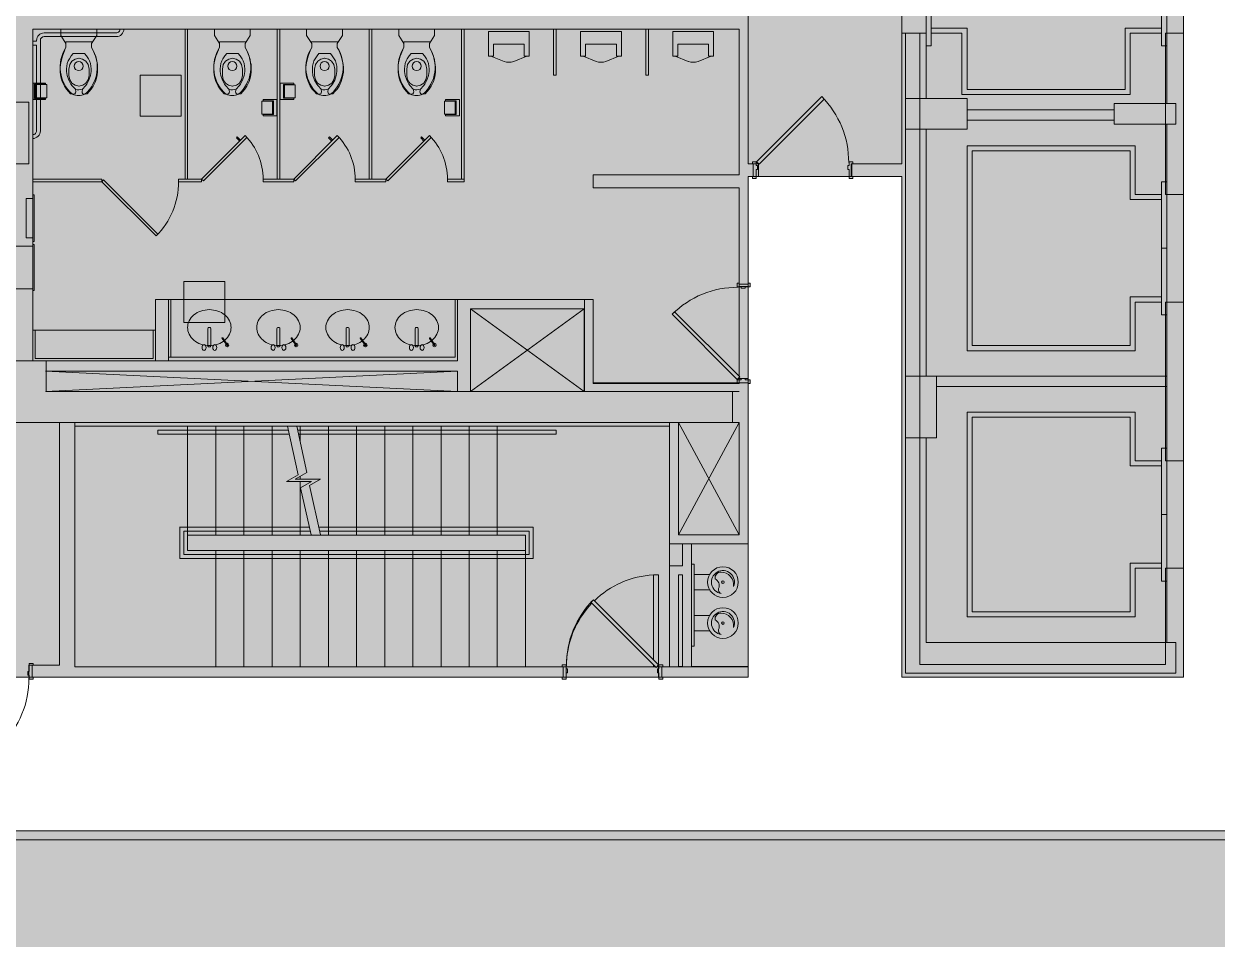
# Model space of a CAD drawing. Header units: inches. Extents: x 0 to 2024, y 708 to 2055.
# Drawn here: x 1038.6 to 1504.7, y 707.6 to 1068.1 of the extents above; entities that cross this region are included whole.
import ezdxf

# ---------------------------------------------------------------- set-up
doc = ezdxf.new("R2010")
doc.units = ezdxf.units.IN
doc.header["$MEASUREMENT"] = 0
for name, color, linetype, lineweight in [('A-DETL', 90, 'Continuous', 9), ('A-DETL-GENF', 92, 'Continuous', 9), ('A-DOOR', 31, 'Continuous', 13), ('A-WALL', 113, 'Continuous', 13), ('A-WALL-PATT', 111, 'Continuous', 13), ('B-CL', 7, 'Continuous', 9), ('CORE', 7, 'Continuous', 9), ('I-WALL', 2, 'Continuous', 13), ('Victor Bldg - 6th Floor_LINK_dwg', 8, 'Continuous', 9)]:
    doc.layers.add(name, color=color, linetype=linetype, lineweight=lineweight)

# ---------------------------------------------------------------- blocks, each defined once
blk = doc.blocks.new('Door - Single - Solid Door-7003418-Level XX  CONSTRUCTION')
at = {"layer": 'A-DOOR'}
h = blk.add_hatch(color=250, dxfattribs=at)
h.paths.add_polyline_path([(22.12, -3.16), (23.62, -3.16), (23.62, -2.41), (23.24, -2.41), (23.24, 2.59), (23.62, 2.59), (23.62, 3.34), (22.12, 3.34), (22.12, 1.84), (21.62, 1.84), (21.62, 0.34), (22.12, 0.34), (22.12, -2.41)], flags=0)
h.paths.add_polyline_path([(-15.63, -3.16), (-14.13, -3.16), (-14.13, 0.34), (-13.63, 0.34), (-13.63, 1.84), (-14.13, 1.84), (-14.13, 3.34), (-15.63, 3.34), (-15.63, 2.59), (-15.26, 2.59), (-15.26, -2.41), (-15.63, -2.41), (-15.63, -2.7)], flags=0)
at = {"layer": 'A-DOOR', "color": 8, "lineweight": 20}
for p, q in [((-14.01, 3.34), (11.45, 28.79)), ((11.45, 28.79), (12.42, 27.82)), ((12.42, 27.82), (-13.03, 2.37)), ((-15.63, 3.34), (-15.63, 2.59)), ((-14.13, 3.34), (-15.63, 3.34)), ((-14.13, 1.84), (-14.13, 3.34)), ((-13.63, 1.84), (-14.13, 1.84)), ((-14.13, -3.16), (-14.13, 0.34)), ((-14.13, 0.34), (-13.63, 0.34)), ((-13.03, 2.37), (-14.01, 3.34)), ((-13.63, 0.34), (-13.63, 1.84)), ((22.12, 1.84), (21.62, 1.84)), ((21.62, 1.84), (21.62, 0.34)), ((21.62, 0.34), (22.12, 0.34)), ((23.62, 3.34), (22.12, 3.34)), ((22.12, 3.34), (22.12, 1.84)), ((22.12, 0.34), (22.12, -3.16)), ((23.62, 2.59), (23.62, 3.34)), ((-15.63, -2.41), (-15.63, -3.16)), ((-15.63, -3.16), (-14.13, -3.16)), ((22.12, -3.16), (23.62, -3.16)), ((23.62, -3.16), (23.62, -2.41))]:
    blk.add_line(p, q, dxfattribs=at)
at = {"layer": 'A-DOOR', "lineweight": 9}
blk.add_arc((-14.01, 3.34), 36, 359.5, 45, dxfattribs=at)
blk = doc.blocks.new('Door - Single - Solid Door-V1-Level XX  CONSTRUCTION')
at = {"layer": 'A-DOOR'}
h = blk.add_hatch(color=250, dxfattribs=at)
h.paths.add_polyline_path([(-15.63, -1.66), (-15.63, -2.41), (-14.13, -2.41), (-14.13, -0.41), (-13.63, -0.41), (-13.63, 1.09), (-14.13, 1.09), (-14.13, 2.59), (-15.26, 2.59), (-15.26, -1.66)], flags=0)
h.paths.add_polyline_path([(21.62, 1.09), (21.62, -0.41), (22.12, -0.41), (22.12, -2.41), (23.62, -2.41), (23.62, -1.66), (23.24, -1.66), (23.24, 1.84), (23.62, 1.84), (23.62, 2.59), (22.12, 2.59), (22.12, 1.09)], flags=0)
at = {"layer": 'A-DOOR', "color": 8, "lineweight": 20}
for p, q in [((-14.01, 2.59), (11.45, 28.04)), ((11.45, 28.04), (12.42, 27.07)), ((12.42, 27.07), (-13.03, 1.62)), ((-14.13, 2.59), (-15.26, 2.59)), ((-14.13, 1.09), (-14.13, 2.59)), ((-13.63, 1.09), (-14.13, 1.09)), ((-13.03, 1.62), (-14.01, 2.59)), ((-13.63, -0.41), (-13.63, 1.09)), ((22.12, 1.09), (21.62, 1.09)), ((21.62, 1.09), (21.62, -0.41)), ((23.62, 2.59), (22.12, 2.59)), ((22.12, 2.59), (22.12, 1.09)), ((23.62, 1.84), (23.62, 2.59)), ((-15.63, -1.66), (-15.63, -2.41)), ((-15.63, -2.41), (-14.13, -2.41)), ((-14.13, -2.41), (-14.13, -0.41)), ((-14.13, -0.41), (-13.63, -0.41)), ((21.62, -0.41), (22.12, -0.41)), ((22.12, -0.41), (22.12, -2.41)), ((22.12, -2.41), (23.62, -2.41)), ((23.62, -2.41), (23.62, -1.66))]:
    blk.add_line(p, q, dxfattribs=at)
at = {"layer": 'A-DOOR', "lineweight": 9}
blk.add_arc((-14.01, 2.59), 36, 359.5, 45, dxfattribs=at)
blk = doc.blocks.new('Door - Single - Solid Door-7003421-Level XX  CONSTRUCTION')
at = {"layer": 'A-DOOR'}
h = blk.add_hatch(color=250, dxfattribs=at)
h.paths.add_polyline_path([(23.24, 2.66), (22.12, 2.66), (22.12, 0.16), (21.62, 0.16), (21.62, -1.34), (22.12, -1.34), (22.12, -2.84), (23.62, -2.84), (23.62, -2.09), (23.24, -2.09), (23.24, 1.91), (23.62, 1.91), (23.62, 2.66), (23.29, 2.66)], flags=0)
h.paths.add_polyline_path([(-14.13, 2.66), (-15.63, 2.66), (-15.63, 1.91), (-15.26, 1.91), (-15.26, -2.09), (-15.63, -2.09), (-15.63, -2.84), (-14.13, -2.84), (-14.13, -1.34), (-13.63, -1.34), (-13.63, 0.16), (-14.13, 0.16), (-14.13, 1.91)], flags=0)
at = {"layer": 'A-DOOR', "color": 8, "lineweight": 20}
for p, q in [((-15.63, 2.66), (-14.13, 2.66)), ((-15.63, 1.91), (-15.63, 2.66)), ((-14.13, 2.66), (-14.13, 0.16)), ((-14.13, 0.16), (-13.63, 0.16)), ((-13.63, 0.16), (-13.63, -1.34)), ((21.62, 0.16), (22.12, 0.16)), ((21.62, -1.34), (21.62, 0.16)), ((22.12, 2.66), (23.62, 2.66)), ((22.12, 0.16), (22.12, 2.66)), ((23.62, 2.66), (23.62, 1.91)), ((-15.63, -2.84), (-15.63, -2.09)), ((-14.13, -2.84), (-15.63, -2.84)), ((-14.13, -1.34), (-14.13, -2.84)), ((-13.63, -1.34), (-14.13, -1.34)), ((-13.03, -1.87), (-14.01, -2.84)), ((-14.01, -2.84), (11.45, -28.29)), ((12.42, -27.32), (-13.03, -1.87)), ((22.12, -1.34), (21.62, -1.34)), ((22.12, -2.84), (22.12, -1.34)), ((23.62, -2.84), (22.12, -2.84)), ((23.62, -2.09), (23.62, -2.84)), ((11.45, -28.29), (12.42, -27.32))]:
    blk.add_line(p, q, dxfattribs=at)
at = {"layer": 'A-DOOR', "lineweight": 9}
blk.add_arc((-14.01, -2.84), 36, 315, 0.5, dxfattribs=at)
blk = doc.blocks.new('Door - Single - Solid Door-V2-Level XX  CONSTRUCTION')
at = {"layer": 'A-DOOR'}
h = blk.add_hatch(color=250, dxfattribs=at)
h.paths.add_polyline_path([(-15.26, -3.15), (-14.13, -3.15), (-14.13, -1.65), (-13.63, -1.65), (-13.63, -0.15), (-14.13, -0.15), (-14.13, 2.97), (-15.63, 2.97), (-15.63, 2.22), (-15.26, 2.22), (-15.26, -2.4), (-15.63, -2.4), (-15.63, -3.15)], flags=0)
h.paths.add_polyline_path([(22.12, -3.15), (23.62, -3.15), (23.62, -2.4), (23.24, -2.4), (23.24, 2.22), (23.62, 2.22), (23.6, 2.97), (22.12, 2.97), (22.12, -0.15), (21.62, -0.15), (21.62, -1.65), (22.12, -1.65), (22.12, -2.89)], flags=0)
at = {"layer": 'A-DOOR', "color": 8, "lineweight": 20}
for p, q in [((-15.63, 2.97), (-14.13, 2.97)), ((-15.63, 2.22), (-15.63, 2.97)), ((-14.13, 2.97), (-14.13, -0.15)), ((22.12, 2.97), (23.62, 2.97)), ((22.12, -0.15), (22.12, 2.97)), ((23.62, 2.97), (23.62, 2.22)), ((-15.63, -3.15), (-15.63, -2.4)), ((-14.13, -3.15), (-15.63, -3.15)), ((-14.13, -0.15), (-13.63, -0.15)), ((-14.13, -1.65), (-14.13, -3.15)), ((-13.63, -1.65), (-14.13, -1.65)), ((-13.03, -2.18), (-14.01, -3.15)), ((-14.01, -3.15), (11.45, -28.61)), ((-13.63, -0.15), (-13.63, -1.65)), ((12.42, -27.63), (-13.03, -2.18)), ((21.62, -0.15), (22.12, -0.15)), ((21.62, -1.65), (21.62, -0.15)), ((22.12, -1.65), (21.62, -1.65)), ((22.12, -3.15), (22.12, -1.65)), ((23.62, -3.15), (22.12, -3.15)), ((23.62, -2.4), (23.62, -3.15)), ((11.45, -28.61), (12.42, -27.63))]:
    blk.add_line(p, q, dxfattribs=at)
at = {"layer": 'A-DOOR', "lineweight": 9}
blk.add_arc((-14.01, -3.15), 36, 315, 0.5, dxfattribs=at)
blk = doc.blocks.new('Victor Bldg - 6th Floor_LINK_dwg_DRL36-6987491-Level XX  CONSTRUCTION')
at = {"layer": 'CORE'}
blk.add_line((0, 36), (0, 0.8), dxfattribs=at)
at = {"layer": 'CORE', "flags": 128}
for points in [[(-2, 2.8), (-2, 36), (0, 36)], [(-1.14, 0), (-2, 0), (-2, 0.86)], [(0, 0.7), (0, 0), (-0.7, 0)]]:
    blk.add_lwpolyline(points, dxfattribs=at)
at = {"layer": 'CORE'}
for start, end in [(93.1798, 134.0968), (136.2878, 180)]:
    blk.add_arc((0, 0), 36, start, end, dxfattribs=at)
blk = doc.blocks.new('Victor Bldg - 6th Floor_LINK_dwg_AH13F-6987492-Level XX  CONSTRUCTION')
at = {"layer": 'CORE'}
for p, q in [((1110.41, 949.08), (1110.41, 942.39)), ((1111.28, 949.53), (1110.71, 949.53)), ((1111.58, 942.39), (1111.58, 949.08)), ((1110.71, 941.94), (1111.28, 941.94))]:
    blk.add_line(p, q, dxfattribs=at)
for centre, start_param, end_param in [((1110.71, 949.08), 0, 1.570796), ((1111.28, 949.08), 4.712389, 6.283185), ((1110.71, 942.39), 1.570796, 3.141593), ((1111.28, 942.39), 3.141593, 4.712389)]:
    blk.add_ellipse(centre, major_axis=(0, 0.45), ratio=0.666667, start_param=start_param, end_param=end_param, dxfattribs=at)
for centre in [(1108.92, 941.72), (1113.12, 941.72)]:
    blk.add_ellipse(centre, major_axis=(0, 1.17), ratio=0.666667, dxfattribs=at)
blk = doc.blocks.new('Victor Bldg - 6th Floor_LINK_dwg_AH13F-6987493-Level XX  CONSTRUCTION')
at = {"layer": 'CORE'}
for p, q in [((1137.41, 949.08), (1137.41, 942.39)), ((1138.28, 949.53), (1137.71, 949.53)), ((1138.58, 942.39), (1138.58, 949.08)), ((1137.71, 941.94), (1138.28, 941.94))]:
    blk.add_line(p, q, dxfattribs=at)
for centre, start_param, end_param in [((1137.71, 949.08), 0, 1.570796), ((1138.28, 949.08), 4.712389, 6.283185), ((1137.71, 942.39), 1.570796, 3.141593), ((1138.28, 942.39), 3.141593, 4.712389)]:
    blk.add_ellipse(centre, major_axis=(0, 0.45), ratio=0.666667, start_param=start_param, end_param=end_param, dxfattribs=at)
for centre in [(1135.92, 941.72), (1140.12, 941.72)]:
    blk.add_ellipse(centre, major_axis=(0, 1.17), ratio=0.666667, dxfattribs=at)
blk = doc.blocks.new('Victor Bldg - 6th Floor_LINK_dwg_AH13F-6987494-Level XX  CONSTRUCTION')
at = {"layer": 'CORE'}
for p, q in [((1191.41, 949.08), (1191.41, 942.39)), ((1192.28, 949.53), (1191.71, 949.53)), ((1192.58, 942.39), (1192.58, 949.08)), ((1191.71, 941.94), (1192.28, 941.94))]:
    blk.add_line(p, q, dxfattribs=at)
for centre, start_param, end_param in [((1191.71, 949.08), 0, 1.570796), ((1192.28, 949.08), 4.712389, 6.283185), ((1191.71, 942.39), 1.570796, 3.141593), ((1192.28, 942.39), 3.141593, 4.712389)]:
    blk.add_ellipse(centre, major_axis=(0, 0.45), ratio=0.666667, start_param=start_param, end_param=end_param, dxfattribs=at)
for centre in [(1189.92, 941.72), (1194.12, 941.72)]:
    blk.add_ellipse(centre, major_axis=(0, 1.17), ratio=0.666667, dxfattribs=at)
blk = doc.blocks.new('Victor Bldg - 6th Floor_LINK_dwg_AH13F-6987495-Level XX  CONSTRUCTION')
at = {"layer": 'CORE'}
for p, q in [((1164.41, 949.08), (1164.41, 942.39)), ((1165.28, 949.53), (1164.71, 949.53)), ((1165.58, 942.39), (1165.58, 949.08)), ((1164.71, 941.94), (1165.28, 941.94))]:
    blk.add_line(p, q, dxfattribs=at)
for centre, start_param, end_param in [((1164.71, 949.08), 0, 1.570796), ((1165.28, 949.08), 4.712389, 6.283185), ((1164.71, 942.39), 1.570796, 3.141593), ((1165.28, 942.39), 3.141593, 4.712389)]:
    blk.add_ellipse(centre, major_axis=(0, 0.45), ratio=0.666667, start_param=start_param, end_param=end_param, dxfattribs=at)
for centre in [(1162.92, 941.72), (1167.12, 941.72)]:
    blk.add_ellipse(centre, major_axis=(0, 1.17), ratio=0.666667, dxfattribs=at)
blk = doc.blocks.new('Victor Bldg - 6th Floor_LINK_dwg_TOILETWP-6987501-Level XX  CONSTRUCTION')
at = {"layer": 'CORE', "flags": 128}
for points in [[(7.25, 5), (5.62, 5), (2.5, 7), (0, 7), (0, -7), (2.5, -7), (5.62, -5), (7.25, -5)], [(5.43, 5.11), (4.97, 5.11), (4.97, -5.04), (5.43, -5.04)], [(8.12, -5.46), (10.63, -6.42), (12.51, -6.92), (13.83, -7.19), (15.03, -7.26), (16.87, -7.26), (18.65, -6.98), (20.47, -6.44), (22.28, -5.58), (23.44, -4.8), (24.31, -4.1), (25.28, -3.19), (25.51, -2.28), (25.47, -2.01), (25.3, -1.48), (24.97, -1.3), (24.53, -1.17), (23.54, -1.33), (22.24, -2.55), (21.51, -3.05), (20.03, -3.89), (18.15, -4.51), (16.56, -4.74), (15.6, -4.76), (14.51, -4.67), (13.47, -4.49), (12.4, -4.14), (11.6, -3.67), (10.47, -2.94), (9.53, -2.21), (9.53, 2.3), (10.47, 3.03), (11.6, 3.77), (12.4, 4.23), (13.47, 4.59), (14.51, 4.77), (15.6, 4.85), (16.56, 4.84), (18.15, 4.6), (20.03, 3.98), (21.51, 3.14), (22.24, 2.64), (23.54, 1.43), (24.53, 1.27), (24.97, 1.39), (25.3, 1.57), (25.47, 2.11), (25.51, 2.37), (25.28, 3.28), (24.31, 4.19), (23.44, 4.89), (22.28, 5.68), (20.47, 6.53), (18.65, 7.07), (16.87, 7.35), (15.03, 7.35), (13.83, 7.28), (12.51, 7.01), (10.63, 6.51), (8.12, 5.55)], [(22.31, -0.02), (21.99, 1.55), (21.18, 2.81), (19.9, 3.63), (18.1, 4), (15.65, 4), (13.85, 3.63), (12.61, 2.77), (11.74, 1.51), (11.44, 0)], [(22.31, 0.11), (21.99, -1.46), (21.18, -2.72), (19.9, -3.54), (18.1, -3.9), (15.65, -3.9), (13.85, -3.54), (12.61, -2.68), (11.74, -1.41), (11.44, 0.09)]]:
    blk.add_lwpolyline(points, dxfattribs=at)
at = {"layer": 'CORE'}
blk.add_circle((14.5, 0), 1.77, dxfattribs=at)
for centre, radius, start, end in [((14.87, -6.83), 14.07, 40.8531, 122.7754), ((18.78, 0), 4.96, 344.4353, 16.8577), ((20.02, 0), 5.98, 335.3815, 23.3669), ((14.91, 6.75), 14.03, 236.9216, 318.7734)]:
    blk.add_arc(centre, radius, start, end, dxfattribs=at)
blk = doc.blocks.new('Victor Bldg - 6th Floor_LINK_dwg_AG131-6987502-Level XX  CONSTRUCTION')
at = {"layer": 'CORE'}
for p, q in [((1257, 1055.54), (1262.11, 1053.49)), ((1271, 1055.54), (1265.89, 1053.49))]:
    blk.add_line(p, q, dxfattribs=at)
at = {"layer": 'CORE', "flags": 128}
blk.add_lwpolyline([(1256, 1055.54), (1256, 1065.14), (1272, 1065.14), (1272, 1055.54), (1270, 1055.54), (1270, 1060.16), (1258, 1060.16), (1258, 1055.54)], close=True, dxfattribs=at)
at = {"layer": 'CORE'}
blk.add_ellipse((1264, 1056.13), major_axis=(4, 0), ratio=0.75, start_param=4.220783, end_param=5.203995, dxfattribs=at)
blk = doc.blocks.new('Victor Bldg - 6th Floor_LINK_dwg_AG131-6987503-Level XX  CONSTRUCTION')
at = {"layer": 'CORE'}
for p, q in [((1221, 1055.54), (1226.11, 1053.49)), ((1235, 1055.54), (1229.89, 1053.49))]:
    blk.add_line(p, q, dxfattribs=at)
at = {"layer": 'CORE', "flags": 128}
blk.add_lwpolyline([(1220, 1055.54), (1220, 1065.14), (1236, 1065.14), (1236, 1055.54), (1234, 1055.54), (1234, 1060.16), (1222, 1060.16), (1222, 1055.54)], close=True, dxfattribs=at)
at = {"layer": 'CORE'}
blk.add_ellipse((1228, 1056.13), major_axis=(4, 0), ratio=0.75, start_param=4.220783, end_param=5.203995, dxfattribs=at)
blk = doc.blocks.new('Victor Bldg - 6th Floor_LINK_dwg_AG131-6987504-Level XX  CONSTRUCTION')
at = {"layer": 'CORE'}
for p, q in [((1293, 1055.54), (1298.11, 1053.49)), ((1307, 1055.54), (1301.89, 1053.49))]:
    blk.add_line(p, q, dxfattribs=at)
at = {"layer": 'CORE', "flags": 128}
blk.add_lwpolyline([(1292, 1055.54), (1292, 1065.14), (1308, 1065.14), (1308, 1055.54), (1306, 1055.54), (1306, 1060.16), (1294, 1060.16), (1294, 1055.54)], close=True, dxfattribs=at)
at = {"layer": 'CORE'}
blk.add_ellipse((1300, 1056.13), major_axis=(4, 0), ratio=0.75, start_param=4.220783, end_param=5.203995, dxfattribs=at)
blk = doc.blocks.new('Victor Bldg - 6th Floor_LINK_dwg-6972721-Level XX  CONSTRUCTION')
at = {"layer": 'B-CL'}
blk.add_line((1383, 826.5), (1383, 814.5), dxfattribs=at)
at = {"layer": 'B-CL', "flags": 128}
for points in [[(1016.5, 1037.5), (1040.5, 1037.5), (1040.5, 1013.5), (1016.5, 1013.5)], [(1383, 1027), (1407, 1027), (1407, 1039), (1383, 1039)], [(1464.5, 1029), (1488.5, 1029), (1488.5, 1037), (1464.5, 1037)], [(1395, 930.5), (1383, 930.5), (1383, 906.5), (1395, 906.5)]]:
    blk.add_lwpolyline(points, close=True, dxfattribs=at)
at = {"layer": 'CORE'}
for p, q in [((1046.48, 1064.62), (1074.63, 1064.62)), ((1074.63, 1063.13), (1046.48, 1063.13)), ((1077.61, 1066.12), (1076.12, 1066.12)), ((1101.5, 1007.5), (1101.5, 1066.12)), ((1102.5, 1007.5), (1102.5, 1066.12)), ((1137.5, 1007.5), (1137.5, 1066.12)), ((1138.5, 1007.5), (1138.5, 1066.12)), ((1173.5, 1007.5), (1173.5, 1066.12)), ((1174.5, 1007.5), (1174.5, 1066.12)), ((1209.5, 1007.5), (1209.5, 1066.12)), ((1381.5, 1064.5), (1383, 1064.5)), ((1044.99, 1061.64), (1044.99, 1026.34)), ((1044.98, 1045.03), (1046.48, 1045.03)), ((1044.98, 1044.53), (1046.48, 1044.53)), ((1044.98, 1044.43), (1046.48, 1044.43)), ((1043.5, 1026.28), (1043.5, 1038.78)), ((1046.48, 1039.2), (1044.98, 1039.2)), ((1044.98, 1039.03), (1046.48, 1039.03)), ((1044.98, 1038.53), (1046.48, 1038.53)), ((1464.5, 1034.5), (1407, 1034.5)), ((1464.5, 1030.5), (1407, 1030.5)), ((1391, 1027), (1391, 930.5)), ((1318, 965.62), (1318, 930.44)), ((1096, 960.5), (1096, 938)), ((1090, 948.5), (1042, 948.5)), ((1208, 924.5), (1046.97, 932.5)), ((1485, 930.5), (1395, 930.5)), ((1485, 926.5), (1395, 926.5)), ((1113.5, 868.5), (1113.5, 911)), ((1124.5, 868.5), (1124.5, 911)), ((1135.5, 868.5), (1135.5, 911)), ((1146.5, 904.93), (1146.5, 911)), ((1157.5, 868.5), (1157.5, 911)), ((1168.5, 868.5), (1168.5, 911)), ((1179.5, 868.5), (1179.5, 911)), ((1190.5, 868.5), (1190.5, 911)), ((1201.5, 868.5), (1201.5, 911)), ((1212.5, 868.5), (1212.5, 911)), ((1223.5, 868.5), (1223.5, 911)), ((1318, 912.5), (1318, 868.62)), ((1146.5, 890.27), (1146.5, 891.38)), ((1146.5, 868.5), (1146.5, 889.43)), ((1150.23, 871.6), (1099.4, 871.6)), ((1103.05, 862.5), (1102.5, 862.5)), ((1113.5, 817), (1113.5, 862.5)), ((1124.5, 817), (1124.5, 862.5)), ((1135.5, 817), (1135.5, 862.5)), ((1146.5, 817), (1146.5, 862.5)), ((1157.5, 817), (1157.5, 862.5)), ((1168.5, 817), (1168.5, 862.5)), ((1179.5, 817), (1179.5, 862.5)), ((1190.5, 817), (1190.5, 862.5)), ((1201.5, 817), (1201.5, 862.5)), ((1212.5, 817), (1212.5, 862.5)), ((1223.5, 817), (1223.5, 862.5)), ((1300.38, 853.12), (1306.68, 853.12)), ((1300.38, 847.12), (1306.68, 847.12)), ((1300.38, 837.12), (1306.68, 837.12)), ((1300.38, 831.12), (1306.68, 831.12)), ((1491.5, 815.5), (1491.5, 813))]:
    blk.add_line(p, q, dxfattribs=at)
at = {"layer": 'CORE', "flags": 128}
for points in [[(1491.5, 1165.5), (1491.5, 1106.5), (1491.5, 1064.5), (1485, 1064.5), (1485, 1037)], [(1321.5, 865.12), (1321.5, 929.62), (1321.5, 965.62), (1321.5, 1008.5), (1325.5, 1008.5), (1325.5, 1013.5), (1321.5, 1013.5), (1321.5, 1143.5), (1381.5, 1143.5), (1381.5, 1106.5)], [(1383, 1106.5), (1381.5, 1106.5), (1381.5, 1064.5), (1381.5, 1013.5), (1361.75, 1013.5), (1361.75, 1008.5), (1381.5, 1008.5), (1381.5, 813), (1491.5, 813), (1491.5, 855.5), (1491.5, 897.5), (1485, 897.5), (1485, 959.5), (1491.5, 959.5), (1491.5, 897.5)], [(1042, 936.5), (1042, 1013.5), (1042, 1066.12), (1318, 1066.12), (1318, 1009.12), (1261, 1009.12), (1261, 1004.12), (1318, 1004.12), (1318, 965.62), (1321.5, 965.62)], [(1210.5, 1007.5), (1204, 1007.5), (1204, 1006.5), (1210.5, 1006.5), (1210.5, 1066.12)], [(1245.5, 1066.12), (1245.5, 1048.12), (1246.5, 1048.12), (1246.5, 1066.12)], [(1281.5, 1066.12), (1281.5, 1048.12), (1282.5, 1048.12), (1282.5, 1066.12)], [(1391, 906.5), (1391, 826.5), (1488.5, 826.5), (1488.5, 814.5), (1383, 814.5), (1383, 1064.5), (1391, 1064.5), (1391, 1039)], [(1491.5, 1064.5), (1491.5, 1001.5), (1491.5, 959.5)], [(1043.5, 1026.34), (1043.5, 1059.86), (1042, 1059.86), (1042, 1061.35), (1043.5, 1061.35), (1043.5, 1061.64)], [(1044.96, 1038.53), (1042.23, 1038.53), (1042.23, 1045.03), (1044.96, 1045.03)], [(1044.96, 1044.53), (1042.73, 1044.53), (1042.73, 1039.03), (1044.96, 1039.03)], [(1044.96, 1039.2), (1043.1, 1039.2), (1043.1, 1044.43), (1044.96, 1044.43)], [(1046.48, 1044.53), (1046.98, 1044.53), (1046.98, 1045.03), (1046.48, 1045.03)], [(1046.48, 1044.43), (1047.5, 1044.43), (1047.5, 1039.2), (1046.48, 1039.2)], [(1046.48, 1039.03), (1046.98, 1039.03), (1046.98, 1038.53), (1046.48, 1038.53)], [(1485, 1029), (1485, 1001.5), (1491.5, 1001.5)], [(1108, 1007.5), (1124.97, 1024.47), (1125.68, 1023.76)], [(1108, 1006.5), (1108, 1007.5), (1108.71, 1006.79), (1125.68, 1023.76)], [(1123.2, 1022.7), (1121.92, 1023.99), (1121.57, 1023.63), (1122.85, 1022.35)], [(1159.2, 1022.7), (1157.92, 1023.99), (1157.57, 1023.63), (1158.85, 1022.35)], [(1195.2, 1022.7), (1193.92, 1023.99), (1193.57, 1023.63), (1194.85, 1022.35)], [(1023.22, 912.5), (1315.38, 912.5), (1315.38, 924.5), (1047.22, 924.5), (1047.22, 936.5), (1023.22, 936.5), (1023.22, 912.5), (993, 912.5), (993, 951.5), (989, 951.5), (989, 957.5), (993, 957.5), (993, 1017.12), (1016.5, 1017.12)], [(1407, 1020.5), (1472.72, 1020.5), (1472.72, 1001.5), (1483, 1001.5), (1483, 959.5), (1472.72, 959.5), (1472.72, 940.5), (1407, 940.5), (1407, 1020.5)], [(1409, 1018.5), (1470.72, 1018.5), (1470.72, 999.5), (1483, 999.5), (1483, 961.5), (1470.72, 961.5), (1470.72, 942.5), (1409, 942.5), (1409, 1018.5)], [(1042, 1007.5), (1069, 1007.5), (1069, 1006.5), (1069.71, 1007.21), (1090.92, 985.99), (1090.21, 985.29), (1069, 1006.5), (1042, 1006.5)], [(1108.71, 1008.21), (1108, 1007.5), (1099, 1007.5), (1099, 1006.5), (1108, 1006.5)], [(1042, 964.63), (1035.06, 964.63), (1035.06, 981.26), (1042, 981.26), (1042, 984.63), (1042, 999.88), (1039.5, 999.88), (1039.5, 984.63), (1042, 984.63)], [(1042, 1001.32), (1042.56, 1001.32), (1042.56, 983.19), (1042, 983.19)], [(1208, 960.5), (1208, 936.5), (1046.97, 936.5)], [(1095, 960.5), (1090, 960.5), (1090, 936.5), (1046.97, 936.5), (1090, 936.5)], [(1095, 936.5), (1208, 936.5), (1095, 936.5), (1095, 960.5), (1208, 960.5), (1261, 960.5), (1261, 927.62), (1318, 927.62), (1318, 929.62)], [(1207, 960.5), (1207, 938), (1095, 938)], [(1213, 924.5), (1213, 956.87), (1257.38, 956.87), (1213, 924.5), (1213, 956.87), (1257.38, 924.5), (1257.38, 956.87), (1257.38, 924.5)], [(1089, 948.5), (1089, 937.5), (1043, 937.5), (1043, 948.5)], [(1046.97, 924.5), (1208, 932.5), (1047.22, 932.5), (1208, 932.5), (1208, 924.5), (1208, 932.5)], [(1318, 930), (1318, 929.62), (1321.5, 929.62)], [(1407, 916.5), (1472.72, 916.5), (1472.72, 897.5), (1483, 897.5), (1483, 855.5), (1472.72, 855.5), (1472.72, 836.5), (1407, 836.5), (1407, 916.5)], [(1409, 914.5), (1470.72, 914.5), (1470.72, 895.5), (1483, 895.5), (1483, 857.5), (1470.72, 857.5), (1470.72, 838.5), (1409, 838.5), (1409, 914.5)], [(1052.5, 912.5), (1052.5, 817.63), (1040.5, 817.63), (1040.5, 813), (1250.45, 813), (1286.45, 813), (1286.45, 817), (1290.75, 817), (1290.75, 856.5), (1290.75, 865.12), (1295.88, 865.12), (1295.88, 856.5), (1290.75, 856.5)], [(1290.75, 865.12), (1290.75, 911), (1058.5, 911), (1058.5, 817)], [(1142.2, 907.9), (1090.93, 907.9), (1090.93, 909.45), (1141.87, 909.45)], [(1102.5, 911), (1102.5, 868.5), (1102.5, 862.5), (1234.5, 862.5), (1234.5, 868.5), (1102.5, 868.5), (1234.5, 868.5), (1234.5, 862.5)], [(1150.83, 868.55), (1146.67, 886.98), (1150.92, 889.43), (1141.1, 889.43), (1145.64, 892.05), (1141.52, 911.05)], [(1154.48, 868.55), (1150.15, 887.81), (1154.4, 890.27), (1144.58, 890.27), (1149.12, 892.89), (1145.17, 911.05)], [(1145.52, 909.45), (1246.5, 909.45), (1246.5, 907.9), (1145.85, 907.9)], [(1294.25, 868.62), (1294.25, 912.5), (1318, 912.5), (1294.25, 868.62), (1318, 868.62), (1294.25, 912.5)], [(1099.45, 871.6), (1099.45, 859.4), (1174.57, 859.4), (1237.5, 859.4), (1237.5, 871.6), (1153.88, 871.6)], [(1154.18, 870.05), (1236, 870.05), (1236, 860.95), (1174.23, 860.95), (1101, 860.95), (1101, 870.05), (1150.53, 870.05)], [(1234.5, 817), (1234.5, 862.5), (1102.5, 862.5), (1102.5, 868.5)], [(1299.38, 857.12), (1300.38, 857.12), (1300.38, 825.12), (1299.38, 825.12)], [(1491.5, 855.5), (1485, 855.5), (1485, 826.5)], [(1058.5, 817), (1250.45, 817), (1285.31, 817)], [(1285.75, 817), (1286.45, 817), (1286.45, 813), (1299.38, 813)], [(1296.07, 813), (1321.5, 813), (1321.5, 817.12)]]:
    blk.add_lwpolyline(points, dxfattribs=at)
for points in [[(1393, 1064.5), (1393, 1106.5), (1405, 1106.5), (1405, 1132.51), (1470.72, 1132.51), (1470.72, 1106.5), (1483, 1106.5), (1483, 1064.5), (1470.72, 1064.5), (1470.72, 1040.51), (1405, 1040.51), (1405, 1064.5)], [(1393, 1066.5), (1393, 1104.5), (1407, 1104.5), (1407, 1130.51), (1468.72, 1130.51), (1468.72, 1104.5), (1483, 1104.5), (1483, 1066.5), (1468.72, 1066.5), (1468.72, 1042.51), (1407, 1042.51), (1407, 1066.5)], [(1391, 1059.54), (1393, 1059.54), (1393, 1085.5), (1391, 1085.5)], [(1485, 1059.54), (1483, 1059.54), (1483, 1085.5), (1485, 1085.5)], [(1084, 1032.12), (1084, 1048.12), (1100, 1048.12), (1100, 1032.12)], [(1144.03, 1038.63), (1138.65, 1038.63), (1138.65, 1045), (1144.03, 1045), (1144.03, 1044.5), (1139.97, 1044.5), (1139.97, 1039.13), (1144.03, 1039.13)], [(1144.54, 1044.38), (1140.34, 1044.38), (1140.34, 1039.27), (1144.54, 1039.27)], [(1131.46, 1032.87), (1135.66, 1032.87), (1135.66, 1037.98), (1131.46, 1037.98)], [(1131.97, 1038.63), (1137.35, 1038.63), (1137.35, 1032.25), (1131.97, 1032.25), (1131.97, 1032.75), (1136.03, 1032.75), (1136.03, 1038.13), (1131.97, 1038.13)], [(1202.8, 1032.87), (1207, 1032.87), (1207, 1037.98), (1202.8, 1037.98)], [(1203.31, 1038.63), (1208.69, 1038.63), (1208.69, 1032.25), (1203.31, 1032.25), (1203.31, 1032.75), (1207.37, 1032.75), (1207.37, 1038.13), (1203.31, 1038.13)], [(1132, 1006.5), (1132, 1007.5), (1144, 1007.5), (1144.71, 1006.79), (1161.68, 1023.76), (1160.97, 1024.47), (1144, 1007.5), (1144, 1006.5)], [(1197.68, 1023.76), (1196.97, 1024.47), (1180, 1007.5), (1168, 1007.5), (1168, 1006.5), (1180, 1006.5), (1180, 1007.5), (1180.71, 1006.79)], [(1485, 1006.46), (1483, 1006.46), (1483, 980.5), (1485, 980.5)], [(1042, 981.94), (1042, 963.94), (1042.56, 963.94), (1042.56, 981.94)], [(1485, 954.54), (1483, 954.54), (1483, 980.5), (1485, 980.5)], [(1117, 951.5), (1101, 951.5), (1101, 967.5), (1117, 967.5)], [(1115.97, 945.3), (1117.82, 942.62)], [(1116.24, 945.46), (1118.08, 942.78)], [(1142.97, 945.3), (1144.82, 942.62)], [(1143.24, 945.46), (1145.08, 942.78)], [(1169.97, 945.3), (1171.82, 942.62)], [(1170.24, 945.46), (1172.08, 942.78)], [(1196.97, 945.3), (1198.82, 942.62)], [(1197.24, 945.46), (1199.08, 942.78)], [(1485, 902.46), (1483, 902.46), (1483, 876.5), (1485, 876.5)], [(1485, 850.54), (1483, 850.54), (1483, 876.5), (1485, 876.5)], [(1299.38, 817.12), (1321.5, 817.12), (1321.5, 865.12), (1299.38, 865.12)], [(1294.25, 817.12), (1294.25, 853), (1295.88, 853), (1295.88, 817.12)], [(1250.45, 817), (1250.45, 813)]]:
    blk.add_lwpolyline(points, close=True, dxfattribs=at)
at = {"layer": 'CORE'}
for centre, radius in [((1117.95, 942.7), 0.667), ((1117.95, 942.7), 0.667), ((1144.95, 942.7), 0.667), ((1144.95, 942.7), 0.667), ((1171.95, 942.7), 0.667), ((1171.95, 942.7), 0.667), ((1198.95, 942.7), 0.667), ((1198.95, 942.7), 0.667), ((1311.63, 850.12), 6), ((1311.63, 850.12), 0.5), ((1311.63, 834.12), 6), ((1311.63, 834.12), 0.5)]:
    blk.add_circle(centre, radius, dxfattribs=at)
for centre, radius, start, end in [((1046.48, 1061.64), 2.98, 90, 180), ((1046.48, 1061.64), 1.49, 90, 180), ((1074.63, 1066.12), 2.98, 270, 0.1475), ((1074.63, 1066.12), 1.49, 270, 0.2951), ((1042.01, 1026.34), 2.98, 269.8525, 0), ((1042.01, 1026.34), 1.49, 269.7049, 0), ((1108, 1007.5), 24, 0, 45), ((1144, 1007.5), 24, 0, 45), ((1180, 1007.5), 24, 0, 45), ((1069, 1006.5), 30, 315, 360), ((1110.45, 947.85), 8.59, 108.8354, 129.4725), ((1111, 946.23), 10.29, 90, 108.8354), ((1111, 946.23), 10.29, 71.1646, 90), ((1111.55, 947.85), 8.59, 50.5275, 71.1646), ((1137.45, 947.85), 8.59, 108.8354, 129.4725), ((1138, 946.23), 10.29, 90, 108.8354), ((1138, 946.23), 10.29, 71.1646, 90), ((1138.55, 947.85), 8.59, 50.5275, 71.1646), ((1164.45, 947.85), 8.59, 108.8354, 129.4725), ((1165, 946.23), 10.29, 90, 108.8354), ((1165, 946.23), 10.29, 71.1646, 90), ((1165.55, 947.85), 8.59, 50.5275, 71.1646), ((1191.45, 947.85), 8.59, 108.8354, 129.4725), ((1192, 946.23), 10.29, 90, 108.8354), ((1192, 946.23), 10.29, 71.1646, 90), ((1192.55, 947.85), 8.59, 50.5275, 71.1646), ((1108.3, 949.53), 5.8, 153.2988, 180), ((1109.61, 948.87), 7.26, 129.4725, 153.2988), ((1112.39, 948.87), 7.26, 26.7012, 50.5275), ((1113.7, 949.53), 5.8, 0, 26.7012), ((1135.3, 949.53), 5.8, 153.2988, 180), ((1136.61, 948.87), 7.26, 129.4725, 153.2988), ((1139.39, 948.87), 7.26, 26.7012, 50.5275), ((1140.7, 949.53), 5.8, 0, 26.7012), ((1162.3, 949.53), 5.8, 153.2988, 180), ((1163.61, 948.87), 7.26, 129.4725, 153.2988), ((1166.39, 948.87), 7.26, 26.7012, 50.5275), ((1167.7, 949.53), 5.8, 0, 26.7012), ((1189.3, 949.53), 5.8, 153.2988, 180), ((1190.61, 948.87), 7.26, 129.4725, 153.2988), ((1193.39, 948.87), 7.26, 26.7012, 50.5275), ((1194.7, 949.53), 5.8, 0, 26.7012), ((1108.3, 949.53), 5.8, 180, 206.7012), ((1109.61, 950.18), 7.26, 206.7012, 230.5275), ((1112.39, 950.18), 7.26, 309.4725, 333.2988), ((1113.7, 949.53), 5.8, 333.2988, 0), ((1135.3, 949.53), 5.8, 180, 206.7012), ((1136.61, 950.18), 7.26, 206.7012, 230.5275), ((1139.39, 950.18), 7.26, 309.4725, 333.2988), ((1140.7, 949.53), 5.8, 333.2988, 0), ((1162.3, 949.53), 5.8, 180, 206.7012), ((1163.61, 950.18), 7.26, 206.7012, 230.5275), ((1166.39, 950.18), 7.26, 309.4725, 333.2988), ((1167.7, 949.53), 5.8, 333.2988, 0), ((1189.3, 949.53), 5.8, 180, 206.7012), ((1190.61, 950.18), 7.26, 206.7012, 230.5275), ((1193.39, 950.18), 7.26, 309.4725, 333.2988), ((1194.7, 949.53), 5.8, 333.2988, 0), ((1110.45, 951.21), 8.59, 230.5275, 251.1646), ((1111, 952.82), 10.29, 251.1646, 270), ((1111, 952.82), 10.29, 270, 288.8354), ((1111.55, 951.21), 8.59, 288.8354, 309.4725), ((1116.1, 945.39), 0.167, 12.1914, 237.3508), ((1116.1, 945.39), 0.167, 12.1914, 237.3508), ((1117.95, 942.7), 0.167, 191.6829, 56.8423), ((1117.95, 942.7), 0.167, 191.6829, 56.8423), ((1137.45, 951.21), 8.59, 230.5275, 251.1646), ((1138, 952.82), 10.29, 251.1646, 270), ((1138, 952.82), 10.29, 270, 288.8354), ((1138.55, 951.21), 8.59, 288.8354, 309.4725), ((1143.1, 945.39), 0.167, 12.1914, 237.3508), ((1143.1, 945.39), 0.167, 12.1914, 237.3508), ((1144.95, 942.7), 0.167, 191.6829, 56.8423), ((1144.95, 942.7), 0.167, 191.6829, 56.8423), ((1164.45, 951.21), 8.59, 230.5275, 251.1646), ((1165, 952.82), 10.29, 251.1646, 270), ((1165, 952.82), 10.29, 270, 288.8354), ((1165.55, 951.21), 8.59, 288.8354, 309.4725), ((1170.1, 945.39), 0.167, 12.1914, 237.3508), ((1170.1, 945.39), 0.167, 12.1914, 237.3508), ((1171.95, 942.7), 0.167, 191.6829, 56.8423), ((1171.95, 942.7), 0.167, 191.6829, 56.8423), ((1191.45, 951.21), 8.59, 230.5275, 251.1646), ((1192, 952.82), 10.29, 251.1646, 270), ((1192, 952.82), 10.29, 270, 288.8354), ((1192.55, 951.21), 8.59, 288.8354, 309.4725), ((1197.1, 945.39), 0.167, 12.1914, 237.3508), ((1197.1, 945.39), 0.167, 12.1914, 237.3508), ((1198.95, 942.7), 0.167, 191.6829, 56.8423), ((1198.95, 942.7), 0.167, 191.6829, 56.8423), ((1311.63, 850.12), 4.5, 337.8836, 261.735), ((1310.91, 851.65), 2.38, 89.6651, 186.1474), ((1310.88, 849.07), 4.95, 352.5494, 89.5664), ((1307.28, 848.8), 2.88, 336.5344, 64.0013), ((1311.51, 847.22), 1.64, 164.7948, 251.1974), ((1311.63, 834.12), 4.5, 337.8836, 261.735), ((1310.91, 835.65), 2.38, 89.6651, 186.1474), ((1307.28, 832.8), 2.88, 336.5344, 64.0013), ((1310.88, 833.07), 4.95, 352.5494, 89.5664), ((1311.51, 831.22), 1.64, 164.7948, 251.1974)]:
    blk.add_arc(centre, radius, start, end, dxfattribs=at)
at = {"rotation": 270}
for p in [(1060, 1066.12), (1120, 1066.12), (1156, 1066.12), (1192, 1066.12)]:
    blk.add_blockref('Victor Bldg - 6th Floor_LINK_dwg_TOILETWP-6987501-Level XX  CONSTRUCTION', p, dxfattribs=at)
for name, p in [('Victor Bldg - 6th Floor_LINK_dwg_AG131-6987503-Level XX  CONSTRUCTION', (0, 0)), ('Victor Bldg - 6th Floor_LINK_dwg_AG131-6987502-Level XX  CONSTRUCTION', (0, 0)), ('Victor Bldg - 6th Floor_LINK_dwg_AG131-6987504-Level XX  CONSTRUCTION', (0, 0)), ('Victor Bldg - 6th Floor_LINK_dwg_AH13F-6987492-Level XX  CONSTRUCTION', (0, 0)), ('Victor Bldg - 6th Floor_LINK_dwg_AH13F-6987493-Level XX  CONSTRUCTION', (0, 0)), ('Victor Bldg - 6th Floor_LINK_dwg_AH13F-6987495-Level XX  CONSTRUCTION', (0, 0)), ('Victor Bldg - 6th Floor_LINK_dwg_AH13F-6987494-Level XX  CONSTRUCTION', (0, 0)), ('Victor Bldg - 6th Floor_LINK_dwg_DRL36-6987491-Level XX  CONSTRUCTION', (1286.45, 817))]:
    blk.add_blockref(name, p)

msp = doc.modelspace()

# ---------------------------------------------------------------- hatches: boundary and pattern name
at = {"layer": 'A-DETL-GENF'}
h = msp.add_hatch(color=9, dxfattribs=at)
h.paths.add_polyline_path([(1843, 707.56), (2023.53, 707.56), (2023.53, 2035.5), (1783, 2035.5), (1783, 2021.5), (1759, 2021.5), (1759, 2035.5), (1443, 2035.5), (1443, 1757.5), (1453, 1757.5), (1453, 1733.5), (1443, 1733.5), (1443, 1399.5), (1455, 1399.5), (1455, 1371.5), (1443, 1371.5), (1443, 1301.25), (1883.86, 1301.25), (1883.86, 1238), (1986, 1238), (1986, 749.5), (807.87, 749.5), (807.87, 748.75), (806.37, 748.75), (806.37, 750.75), (805.87, 750.75), (805.87, 752.25), (806.37, 752.25), (806.37, 753), (770.12, 753), (770.12, 752.25), (770.62, 752.25), (770.62, 750.75), (770.12, 750.75), (770.12, 748.75), (768.62, 748.75), (768.62, 749.5), (765.5, 749.5), (765.5, 872.5), (34.12, 872.5), (34.12, 814.5), (30, 814.5), (30, 728.5), (34.12, 728.5), (34.12, 707.56), (1819, 707.56)], flags=0)
h.paths.add_polyline_path([(1004.38, 813), (1040.62, 813), (1040.62, 813.75), (1040.12, 813.75), (1040.12, 815.25), (1040.62, 815.25), (1040.62, 818.38), (1042.12, 818.38), (1042.12, 817.63), (1052.5, 817.63), (1052.5, 912.5), (993, 912.5), (993, 951.5), (907.38, 951.5), (907.38, 817.63), (1002.88, 817.63), (1002.89, 818.38), (1004.38, 818.38), (1004.38, 815.25), (1004.88, 815.25), (1004.88, 813.75), (1004.38, 813.75)], flags=0)
h.paths.add_polyline_path([(899.19, 813), (899.19, 815.38), (898.69, 815.38), (898.69, 816.88), (899.19, 816.88), (899.19, 818.38), (900.69, 818.38), (900.69, 817.63), (902.75, 817.63), (902.75, 951.5), (833.62, 951.5), (833.62, 817.63), (861.44, 817.63), (861.44, 818.38), (862.94, 818.38), (862.94, 816.88), (863.44, 816.88), (863.44, 815.38), (862.94, 815.38), (862.94, 813), (899.06, 813)], flags=0)
h.paths.add_polyline_path([(1286.13, 813), (1286.63, 813), (1286.63, 814.75), (1286.13, 814.75), (1286.13, 816.25), (1286.63, 816.25), (1286.63, 817.75), (1288.13, 817.75), (1288.13, 817), (1321.5, 817), (1321.5, 865.12), (1290.75, 865.12), (1290.75, 912.5), (1058.5, 912.5), (1058.5, 817), (1248.88, 817), (1248.88, 817.75), (1250.38, 817.75), (1250.38, 816.25), (1250.88, 816.25), (1250.88, 814.75), (1250.38, 814.75), (1250.38, 813), (1260.07, 813)], flags=0)
h.paths.add_polyline_path([(1825.13, 818), (1947.62, 818), (1947.62, 994.5), (1842, 994.5), (1842, 1002.5), (1843.49, 1002.5), (1843.49, 1138.5), (1842, 1138.5), (1842, 1141.5), (1737.13, 1141.5), (1737.13, 818), (1765.42, 818)], flags=0)
h.paths.add_polyline_path([(1953.63, 818), (1977, 818), (1977, 994.5), (1953.63, 994.5), (1953.63, 839.25)], flags=0)
h.paths.add_polyline_path([(1730.13, 818), (1730.13, 1140.5), (1637.5, 1140.5), (1637.5, 1106.5), (1630.5, 1106.5), (1630.5, 1064.5), (1637.5, 1064.5), (1637.5, 1001.5), (1630.5, 1001.5), (1630.5, 959.5), (1637.5, 959.5), (1637.5, 897.5), (1630.5, 897.5), (1630.5, 855.5), (1637.5, 855.5), (1637.5, 818)], flags=0)
h.paths.add_polyline_path([(1484.5, 818), (1484.5, 855.5), (1491.5, 855.5), (1491.5, 897.5), (1484.5, 897.5), (1484.5, 959.5), (1491.5, 959.5), (1491.5, 1001.5), (1484.5, 1001.5), (1484.5, 1064.5), (1491.5, 1064.5), (1491.5, 1106.5), (1484.5, 1106.5), (1484.5, 1153.5), (1388.5, 1153.5), (1388.5, 1106.5), (1381.5, 1106.5), (1381.5, 1143.5), (1321.5, 1143.5), (1321.5, 1013.5), (1323.13, 1013.5), (1323.13, 1014.25), (1324.63, 1014.25), (1324.65, 1012.75), (1325.13, 1012.75), (1325.13, 1011.25), (1324.63, 1011.25), (1324.63, 1008.5), (1360.88, 1008.5), (1360.88, 1011.25), (1360.38, 1011.25), (1360.38, 1012.75), (1360.88, 1012.75), (1360.88, 1014.25), (1362.38, 1014.25), (1362.38, 1013.5), (1381.5, 1013.5), (1381.5, 1064.5), (1388.5, 1064.5), (1388.5, 818)], flags=0)
h.paths.add_polyline_path([(1318, 868.62), (1318, 912.5), (1294.25, 912.5), (1294.25, 868.62)], flags=0)
h.paths.add_polyline_path([(1023.22, 916), (1023.22, 936.5), (1026.38, 936.5), (1026.38, 1013.5), (1029.88, 1013.5), (1029.88, 936.5), (1038.55, 936.5), (1038.55, 1013.5), (1036, 1013.5), (1036, 1234.5), (867.37, 1234.5), (867.37, 957.5), (993, 957.5), (993, 1017.5), (1016.5, 1017.5), (1016.5, 1013.5), (997, 1013.5), (997, 916)], flags=0)
h.paths.add_polyline_path([(1257.5, 924.5), (1257.5, 960.5), (1261, 960.5), (1261, 928), (1317.25, 928), (1317.25, 929.12), (1318.75, 929.12), (1318.75, 929.62), (1320.25, 929.62), (1320.25, 929.12), (1321.5, 929.12), (1321.5, 965.37), (1320.25, 965.37), (1320.25, 964.87), (1318.75, 964.87), (1318.75, 965.37), (1317.25, 965.37), (1317.25, 966.87), (1318, 966.87), (1318, 1004.12), (1261, 1004.12), (1261, 1009.12), (1318, 1009.12), (1318, 1066.12), (1042, 1066.12), (1042, 1013.5), (1042.05, 1013.5), (1042.05, 936.5), (1047.22, 936.5), (1047.22, 924.5), (1249.2, 924.5)], flags=0)
h.paths.add_polyline_path([(861.38, 957.5), (861.38, 1234.5), (838, 1234.5), (838, 957.5)], flags=0)
h.paths.add_polyline_path([(1980, 1000.5), (1980, 1232), (1886.36, 1232), (1886.36, 1230.94), (1887.11, 1230.94), (1887.11, 1229.44), (1885.61, 1229.44), (1885.61, 1228.94), (1884.11, 1228.94), (1884.11, 1229.44), (1880.36, 1229.44), (1880.36, 1193.19), (1884.11, 1193.19), (1884.11, 1193.69), (1885.61, 1193.69), (1885.61, 1193.19), (1887.11, 1193.19), (1887.11, 1191.69), (1886.36, 1191.69), (1886.36, 1138.5), (1885.99, 1138.5), (1885.99, 1000.5), (1977, 1000.5)], flags=0)
h.paths.add_polyline_path([(1876.99, 1002.5), (1876.99, 1138.5), (1848.11, 1138.5), (1848.11, 1002.5), (1876.13, 1002.5)], flags=0)
h.paths.add_polyline_path([(1317.73, 1070.12), (1318, 1070.12), (1318, 1080.12), (1042, 1080.12), (1042, 1070.12), (1249.2, 1070.12)], flags=0)
h.paths.add_polyline_path([(1317.79, 1084.12), (1318, 1084.12), (1318, 1149.63), (1317.25, 1149.63), (1317.25, 1151.13), (1319.25, 1151.13), (1319.25, 1151.63), (1320.75, 1151.63), (1320.75, 1151.13), (1322.25, 1151.13), (1322.25, 1149.63), (1321.5, 1149.63), (1321.5, 1147), (1381.5, 1147), (1381.5, 1234.5), (1379.13, 1234.5), (1379.13, 1233.75), (1377.63, 1233.75), (1377.63, 1235.25), (1377.13, 1235.25), (1377.13, 1236.75), (1377.63, 1236.75), (1377.63, 1238), (1341.38, 1238), (1341.38, 1236.75), (1341.88, 1236.75), (1341.88, 1235.25), (1341.38, 1235.25), (1341.38, 1233.75), (1339.88, 1233.75), (1339.88, 1234.5), (1321.5, 1234.5), (1321.5, 1188.88), (1322.25, 1188.88), (1322.25, 1187.38), (1320.75, 1187.38), (1320.75, 1186.88), (1319.25, 1186.88), (1319.25, 1187.38), (1317.25, 1187.38), (1317.25, 1188.88), (1318, 1188.88), (1318, 1199), (1248, 1199), (1248, 1191.75), (1242, 1191.75), (1242, 1215.75), (1104, 1215.75), (1104, 1191.75), (1098, 1191.75), (1098, 1220), (1042, 1220), (1042, 1084.12), (1249.2, 1084.12)], flags=0)
h.paths.add_polyline_path([(1829.94, 1146.5), (1880.36, 1146.5), (1880.36, 1189.88), (1879.63, 1189.88), (1879.63, 1154), (1828.63, 1154), (1828.63, 1146.5)], flags=0)
h.paths.add_polyline_path([(1767.13, 1146.5), (1767.13, 1233.38), (1636.5, 1233.38), (1636.5, 1147.5), (1737.13, 1147.5), (1737.13, 1146.5), (1765.42, 1146.5)], flags=0)
h.paths.add_polyline_path([(1406.25, 1165.5), (1488, 1165.5), (1488, 1234.5), (1443.88, 1234.5), (1443.88, 1233.75), (1442.38, 1233.75), (1442.38, 1235.25), (1441.88, 1235.25), (1441.88, 1236.75), (1442.38, 1236.75), (1442.38, 1238), (1406.12, 1238), (1406.12, 1236.75), (1406.62, 1236.75), (1406.62, 1235.25), (1406.12, 1235.25), (1406.12, 1233.75), (1404.62, 1233.75), (1404.62, 1234.5), (1402, 1234.5), (1402, 1228.5), (1385, 1228.5), (1385, 1165.5), (1402, 1165.5)], flags=0)
h.paths.add_polyline_path([(1248, 1202.5), (1318, 1202.5), (1318, 1234.5), (1248, 1234.5), (1248, 1215.75)], flags=0)
h.paths.add_polyline_path([(1104, 1219.75), (1244.5, 1219.75), (1244.5, 1232), (1101.5, 1232), (1101.5, 1219.75)], flags=0)
h.paths.add_polyline_path([(1087, 1223.5), (1098, 1223.5), (1098, 1234.5), (1042, 1234.5), (1042, 1223.5)], flags=0)
h.paths.add_polyline_path([(1398.5, 1232), (1398.5, 1234.5), (1385, 1234.5), (1385, 1232), (1388.5, 1232)], flags=0)
h.paths.add_polyline_path([(1815, 1371.5), (1787, 1371.5), (1787, 1399.5), (1815, 1399.5)], flags=0)
h.paths.add_polyline_path([(1787, 1731.5), (1787, 1759.5), (1815, 1759.5), (1815, 1731.5)], flags=0)
at = {"layer": 'A-WALL-PATT', "lineweight": 9}
for points in [[(1038.55, 1013.5), (1042, 1013.5), (1042, 1234.5), (1036, 1234.5), (1036, 1013.5)], [(1249.2, 1066.12), (1318, 1066.12), (1318, 1070.12), (1042, 1070.12), (1042, 1066.12)], [(1381.5, 813), (1388.5, 813), (1388.5, 1064.5), (1381.5, 1064.5), (1381.5, 818)], [(1484.5, 1001.5), (1491.5, 1001.5), (1491.5, 1064.5), (1484.5, 1064.5), (1484.5, 1008.5)], [(1042.05, 936.5), (1042.05, 1013.5), (1038.55, 1013.5), (1038.55, 936.5), (1042, 936.5)], [(1318, 1004.12), (1318, 1009.12), (1261, 1009.12), (1261, 1004.12)], [(1261, 924.5), (1261, 960.5), (1257.5, 960.5), (1257.5, 924.5)], [(1491.5, 897.5), (1491.5, 959.5), (1484.5, 959.5), (1484.5, 897.5)], [(1047.22, 912.5), (1047.22, 936.5), (1023.22, 936.5), (1023.22, 912.5), (1029.88, 912.5)], [(1294.25, 924.5), (1318, 924.5), (1318, 928), (1261, 928), (1261, 924.5), (1291.79, 924.5)], [(1290.75, 912.5), (1318, 912.5), (1318, 924.5), (1047.22, 924.5), (1047.22, 912.5), (1249.2, 912.5)], [(1052.5, 817.63), (1058.5, 817.63), (1058.5, 912.5), (1052.5, 912.5), (1052.5, 882.71)], [(1290.75, 868.62), (1294.25, 868.62), (1294.25, 912.5), (1290.75, 912.5), (1290.75, 882.71)], [(1294.25, 865.12), (1318, 865.12), (1318, 868.62), (1290.75, 868.62), (1290.75, 865.12)], [(1484.5, 813), (1491.5, 813), (1491.5, 855.5), (1484.5, 855.5), (1484.5, 818)], [(1388.5, 813), (1484.5, 813), (1484.5, 818), (1388.5, 818)], [(1765.42, 749.5), (1982.5, 749.5), (1982.5, 753), (807.5, 753), (807.5, 749.5), (1507.31, 749.5)]]:
    msp.add_hatch(color=7, dxfattribs=at).paths.add_polyline_path(points, flags=0)
h = msp.add_hatch(color=7, dxfattribs=at)
h.paths.add_polyline_path([(1321.5, 865.12), (1321.5, 928), (1318, 928), (1318, 865.12)], flags=0)
h.paths.add_polyline_path([(1318.22, 966.5), (1321.5, 966.5), (1321.5, 1150), (1318, 1150), (1318, 966.5)], flags=0)
h.paths.add_polyline_path([(1321.28, 1188.5), (1321.5, 1188.5), (1321.5, 1234.5), (1318, 1234.5), (1318, 1188.5)], flags=0)
h = msp.add_hatch(color=7, dxfattribs=at)
h.paths.add_polyline_path([(1381.5, 1008.5), (1381.5, 1013.5), (1362, 1013.5), (1362, 1008.5), (1380.81, 1008.5)], flags=0)
h.paths.add_polyline_path([(1323.5, 1008.5), (1323.5, 1013.5), (1321.5, 1013.5), (1321.5, 1008.5)], flags=0)
h = msp.add_hatch(color=7, dxfattribs=at)
h.paths.add_polyline_path([(907.38, 813), (1003.25, 813), (1003.25, 817.63), (900.31, 817.63), (900.31, 813), (902.75, 813)], flags=0)
h.paths.add_polyline_path([(861.81, 813), (861.81, 817.63), (829, 817.63), (829, 813), (833.62, 813)], flags=0)
h.paths.add_polyline_path([(1041.75, 813), (1058.5, 813), (1058.5, 817.63), (1041.75, 817.63), (1041.75, 817)], flags=0)
h = msp.add_hatch(color=7, dxfattribs=at)
h.paths.add_polyline_path([(1287.75, 813), (1321.5, 813), (1321.5, 817), (1287.75, 817)], flags=0)
h.paths.add_polyline_path([(1249.25, 813), (1249.25, 817), (1058.5, 817), (1058.5, 813), (1249.2, 813)], flags=0)

# ---------------------------------------------------------------- linework, layer by layer
at = {"layer": 'A-DETL'}
for p, q in [((1491.5, 813), (1491.5, 1238)), ((1321.5, 813), (1321.5, 1008.5)), ((1321.5, 1008.5), (1381.5, 1008.5)), ((1381.5, 1008.5), (1381.5, 813)), ((829, 813), (1321.5, 813)), ((1381.5, 813), (1491.5, 813)), ((1982.5, 753), (769, 753))]:
    msp.add_line(p, q, dxfattribs=at)
at = {"layer": 'A-WALL', "color": 8, "lineweight": 20}
for p, q in [((1388.5, 1064.5), (1381.5, 1064.5)), ((1381.5, 1064.5), (1381.5, 1013.5)), ((1388.5, 818), (1388.5, 1064.5)), ((1491.5, 1064.5), (1484.5, 1064.5)), ((1484.5, 1064.5), (1484.5, 1001.5)), ((1491.5, 1001.5), (1491.5, 1064.5)), ((1381.5, 1008.5), (1381.5, 813)), ((1484.5, 1001.5), (1491.5, 1001.5)), ((1491.5, 959.5), (1484.5, 959.5)), ((1484.5, 959.5), (1484.5, 897.5)), ((1491.5, 897.5), (1491.5, 959.5)), ((1484.5, 897.5), (1491.5, 897.5)), ((1491.5, 855.5), (1484.5, 855.5)), ((1484.5, 855.5), (1484.5, 818)), ((1491.5, 813), (1491.5, 855.5)), ((1052.5, 817.63), (1041.75, 817.63)), ((1041.75, 817.63), (1041.75, 813)), ((1058.5, 817), (1058.5, 817.63)), ((1041.75, 813), (1058.5, 813)), ((1381.5, 813), (1388.5, 813)), ((1484.5, 813), (1491.5, 813))]:
    msp.add_line(p, q, dxfattribs=at)
at = {"layer": 'I-WALL', "color": 8, "lineweight": 20}
for p, q in [((1321.5, 1013.5), (1321.5, 1143.5)), ((1042, 1066.12), (1318, 1066.12)), ((1042, 1013.5), (1042, 1066.12)), ((1318, 1066.12), (1318, 1009.12)), ((1042.05, 1013.5), (1042, 1013.5)), ((1042.05, 936.5), (1042.05, 1013.5)), ((1323.5, 1013.5), (1321.5, 1013.5)), ((1323.5, 1008.5), (1323.5, 1013.5)), ((1381.5, 1013.5), (1362, 1013.5)), ((1362, 1013.5), (1362, 1008.5)), ((1318, 1009.12), (1261, 1009.12)), ((1261, 1009.12), (1261, 1004.12)), ((1321.5, 966.5), (1321.5, 1008.5)), ((1321.5, 1008.5), (1323.5, 1008.5)), ((1362, 1008.5), (1381.5, 1008.5)), ((1261, 1004.12), (1318, 1004.12)), ((1318, 1004.12), (1318, 966.5)), ((1318, 966.5), (1321.5, 966.5)), ((1257.5, 960.5), (1257.5, 924.5)), ((1261, 960.5), (1257.5, 960.5)), ((1261, 928), (1261, 960.5)), ((1047.22, 936.5), (1042.05, 936.5)), ((1047.22, 924.5), (1047.22, 936.5)), ((1321.5, 928), (1261, 928)), ((1321.5, 865.12), (1321.5, 928)), ((1318, 924.5), (1047.22, 924.5)), ((993, 912.5), (1047.22, 912.5)), ((1047.22, 912.5), (1052.5, 912.5)), ((1052.5, 912.5), (1052.5, 817.63)), ((1058.5, 817.63), (1058.5, 912.5)), ((1058.5, 912.5), (1290.75, 912.5)), ((1290.75, 912.5), (1290.75, 865.12)), ((1294.25, 868.62), (1294.25, 912.5)), ((1294.25, 912.5), (1318, 912.5)), ((1318, 912.5), (1318, 868.62)), ((1318, 868.62), (1294.25, 868.62)), ((1290.75, 865.12), (1321.5, 865.12)), ((1249.25, 817), (1058.5, 817)), ((1249.25, 813), (1249.25, 817)), ((1321.5, 817), (1287.75, 817)), ((1287.75, 817), (1287.75, 813)), ((1321.5, 813), (1321.5, 817)), ((1484.5, 818), (1388.5, 818)), ((1058.5, 813), (1249.25, 813)), ((1287.75, 813), (1321.5, 813)), ((1388.5, 813), (1484.5, 813)), ((1982.5, 753), (807.5, 753)), ((807.5, 749.5), (1986, 749.5))]:
    msp.add_line(p, q, dxfattribs=at)

# ---------------------------------------------------------------- block references
at = {"layer": 'A-DOOR'}
for name, p in [('Door - Single - Solid Door-7003418-Level XX  CONSTRUCTION', (1338.76, 1010.91)), ('Door - Single - Solid Door-V2-Level XX  CONSTRUCTION', (1018.51, 815.4))]:
    msp.add_blockref(name, p, dxfattribs=at)
for name, p, rotation in [('Door - Single - Solid Door-V1-Level XX  CONSTRUCTION', (1319.84, 943.26), 90), ('Door - Single - Solid Door-7003421-Level XX  CONSTRUCTION', (1272.49, 814.91), 180)]:
    msp.add_blockref(name, p, dxfattribs=dict(at, rotation=rotation))
at = {"layer": 'Victor Bldg - 6th Floor_LINK_dwg', "color": 7}
msp.add_blockref('Victor Bldg - 6th Floor_LINK_dwg-6972721-Level XX  CONSTRUCTION', (0, 0), dxfattribs=at)

doc.saveas('drawing.dxf')
